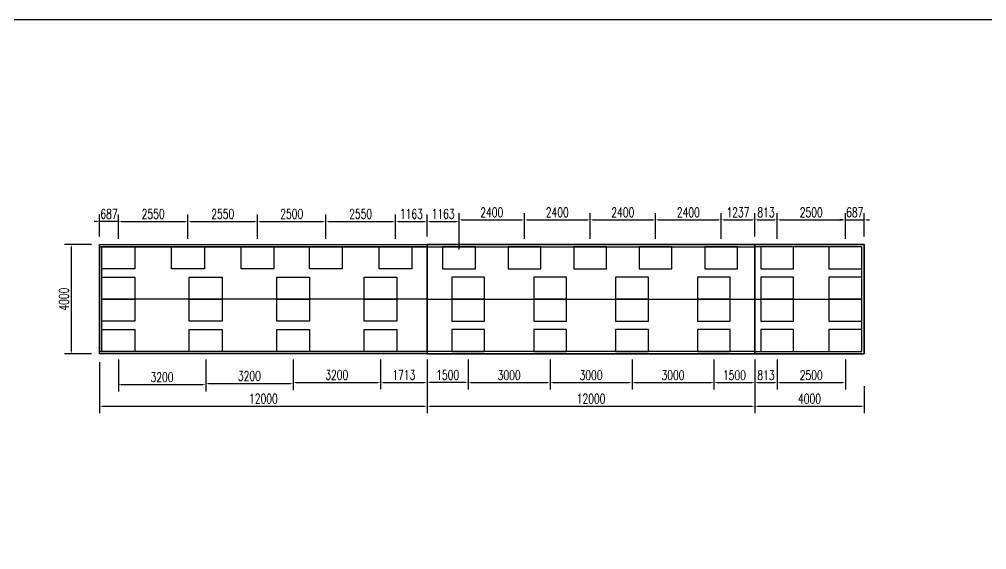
# Model space of a CAD drawing. Header units: millimetres. Extents: x -1612139 to -1300424, y 1145038 to 1536160.
# Drawn here: x -1528928 to -1493503, y 1202083 to 1221496 of the extents above; entities that cross this region are included whole.
import ezdxf

# ---------------------------------------------------------------- set-up
doc = ezdxf.new("R2010")
doc.units = ezdxf.units.MM
doc.header["$LTSCALE"] = 1000
doc.layers.get('DEFPOINTS').update_dxf_attribs({"linetype": 'CONTINUOUS'})
for name, color, linetype in [('W-_BOLLARD系船栓', 4, 'CONTINUOUS'), ('W-FLOAT_BOWL浮筒', 253, 'CONTINUOUS'), ('W-STEEL_FRAME钢架', 3, 'CONTINUOUS'), ('W-WOOD_FLOOR木地板', 30, 'CONTINUOUS')]:
    doc.layers.add(name, color=color, linetype=linetype)
doc.styles.add('STANDARD_T3', font='simplex.shx', dxfattribs={"width": 0.7, "bigfont": 'gbcbig.shx'})
doc.dimstyles.new('W&&100', dxfattribs={"dimtxt": 350, "dimasz": 100, "dimexe": 250, "dimexo": 300, "dimgap": 100, "dimtad": 1, "dimdec": 0, "dimzin": 0, "dimdsep": 46, "dimtxsty": 'STANDARD_T3', "dimcen": 0.09, "dimclrd": 1, "dimclre": 1, "dimclrt": 7, "dimazin": 2, "dimtfac": 1, "dimtdec": 0, "dimtix": 1, "dimtmove": 2, "dimatfit": 3, "dimfxl": 100, "dimtolj": 1, "dimtzin": 0, "dimarcsym": 0})

# ---------------------------------------------------------------- blocks, each defined once
blk = doc.blocks.new('*D170')
at = {"layer": 'DEFPOINTS', "color": 0, "transparency": 16777216}
for p in [(-1525990, 1209252), (-1513990, 1208455), (-1513990, 1207333)]:
    blk.add_point(p, dxfattribs=at)
at = {"layer": 'W-_BOLLARD系船栓', "color": 1, "lineweight": -2, "transparency": 16777216}
for p, q in [((-1525990, 1208952), (-1525990, 1207083)), ((-1513990, 1208155), (-1513990, 1207083)), ((-1525890, 1207333), (-1514090, 1207333))]:
    blk.add_line(p, q, dxfattribs=at)
at = {"layer": 'W-_BOLLARD系船栓', "color": 1, "transparency": 16777216}
for points in [[(-1525890, 1207349), (-1525890, 1207316), (-1525990, 1207333)], [(-1514090, 1207349), (-1514090, 1207316), (-1513990, 1207333)]]:
    blk.add_solid(points, dxfattribs=at)
at = {"layer": 'W-_BOLLARD系船栓', "color": 7, "transparency": 16777216, "insert": (-1519990, 1207608), "char_height": 350, "attachment_point": 5, "style": 'STANDARD_T3'}
blk.add_mtext('\\A1;12000', dxfattribs=at)
blk = doc.blocks.new('*D171')
at = {"layer": 'DEFPOINTS', "color": 0, "transparency": 16777216}
for p in [(-1513990, 1208455), (-1501990, 1208455), (-1501990, 1207333)]:
    blk.add_point(p, dxfattribs=at)
at = {"layer": 'W-_BOLLARD系船栓', "color": 1, "lineweight": -2, "transparency": 16777216}
for p, q in [((-1513990, 1208155), (-1513990, 1207083)), ((-1501990, 1208155), (-1501990, 1207083)), ((-1513890, 1207333), (-1502090, 1207333))]:
    blk.add_line(p, q, dxfattribs=at)
at = {"layer": 'W-_BOLLARD系船栓', "color": 1, "transparency": 16777216}
for points in [[(-1513890, 1207349), (-1513890, 1207316), (-1513990, 1207333)], [(-1502090, 1207349), (-1502090, 1207316), (-1501990, 1207333)]]:
    blk.add_solid(points, dxfattribs=at)
at = {"layer": 'W-_BOLLARD系船栓', "color": 7, "transparency": 16777216, "insert": (-1507990, 1207608), "char_height": 350, "attachment_point": 5, "style": 'STANDARD_T3'}
blk.add_mtext('\\A1;12000', dxfattribs=at)
blk = doc.blocks.new('*D172')
at = {"layer": 'DEFPOINTS', "color": 0, "transparency": 16777216}
for p in [(-1501990, 1208455), (-1497990, 1208368), (-1497990, 1207333)]:
    blk.add_point(p, dxfattribs=at)
at = {"layer": 'W-_BOLLARD系船栓', "color": 1, "lineweight": -2, "transparency": 16777216}
for p, q in [((-1501990, 1208155), (-1501990, 1207083)), ((-1497990, 1208068), (-1497990, 1207083)), ((-1501890, 1207333), (-1498090, 1207333))]:
    blk.add_line(p, q, dxfattribs=at)
at = {"layer": 'W-_BOLLARD系船栓', "color": 1, "transparency": 16777216}
for points in [[(-1501890, 1207349), (-1501890, 1207316), (-1501990, 1207333)], [(-1498090, 1207349), (-1498090, 1207316), (-1497990, 1207333)]]:
    blk.add_solid(points, dxfattribs=at)
at = {"layer": 'W-_BOLLARD系船栓', "color": 7, "transparency": 16777216, "insert": (-1499990, 1207608), "char_height": 350, "attachment_point": 5, "style": 'STANDARD_T3'}
blk.add_mtext('\\A1;4000', dxfattribs=at)
blk = doc.blocks.new('*D173')
at = {"layer": 'DEFPOINTS', "color": 0, "transparency": 16777216}
for p in [(-1527022, 1213252), (-1525990, 1213252), (-1525990, 1209252)]:
    blk.add_point(p, dxfattribs=at)
at = {"layer": 'W-STEEL_FRAME钢架', "color": 1, "lineweight": -2, "transparency": 16777216}
for p, q in [((-1526290, 1213252), (-1527272, 1213252)), ((-1527022, 1209352), (-1527022, 1213152)), ((-1526290, 1209252), (-1527272, 1209252))]:
    blk.add_line(p, q, dxfattribs=at)
at = {"layer": 'W-STEEL_FRAME钢架', "color": 1, "transparency": 16777216}
for points in [[(-1527039, 1213152), (-1527005, 1213152), (-1527022, 1213252)], [(-1527039, 1209352), (-1527005, 1209352), (-1527022, 1209252)]]:
    blk.add_solid(points, dxfattribs=at)
at = {"layer": 'W-STEEL_FRAME钢架', "color": 7, "transparency": 16777216, "insert": (-1527297, 1211252), "char_height": 350, "attachment_point": 5, "rotation": 90, "style": 'STANDARD_T3'}
blk.add_mtext('\\A1;4000', dxfattribs=at)
blk = doc.blocks.new('浮箱')
at = {"layer": 'W-FLOAT_BOWL浮筒'}
blk.add_lwpolyline([(-1525934, 1214836), (-1525934, 1215636), (-1524734, 1215636), (-1524734, 1214836)], close=True, dxfattribs=at)
blk = doc.blocks.new('*D185')
at = {"layer": 'DEFPOINTS', "color": 0, "transparency": 16777216}
for p in [(-1513990, 1209339), (-1512490, 1209339), (-1513990, 1208203)]:
    blk.add_point(p, dxfattribs=at)
at = {"layer": 'W-STEEL_FRAME钢架', "color": 1, "lineweight": -2, "transparency": 16777216}
for p, q in [((-1513990, 1209039), (-1513990, 1207953)), ((-1512490, 1209039), (-1512490, 1207953)), ((-1512590, 1208203), (-1513890, 1208203))]:
    blk.add_line(p, q, dxfattribs=at)
at = {"layer": 'W-STEEL_FRAME钢架', "color": 1, "transparency": 16777216}
for points in [[(-1513890, 1208220), (-1513890, 1208186), (-1513990, 1208203)], [(-1512590, 1208220), (-1512590, 1208186), (-1512490, 1208203)]]:
    blk.add_solid(points, dxfattribs=at)
at = {"layer": 'W-STEEL_FRAME钢架', "color": 7, "transparency": 16777216, "insert": (-1513240, 1208478), "char_height": 350, "attachment_point": 5, "style": 'STANDARD_T3'}
blk.add_mtext('\\A1;1500', dxfattribs=at)
blk = doc.blocks.new('*D186')
at = {"layer": 'DEFPOINTS', "color": 0, "transparency": 16777216}
for p in [(-1503490, 1209339), (-1501990, 1209339), (-1501990, 1208196)]:
    blk.add_point(p, dxfattribs=at)
at = {"layer": 'W-STEEL_FRAME钢架', "color": 1, "lineweight": -2, "transparency": 16777216}
for p, q in [((-1503490, 1209039), (-1503490, 1207946)), ((-1501990, 1209039), (-1501990, 1207946)), ((-1503390, 1208196), (-1502090, 1208196))]:
    blk.add_line(p, q, dxfattribs=at)
at = {"layer": 'W-STEEL_FRAME钢架', "color": 1, "transparency": 16777216}
for points in [[(-1503390, 1208213), (-1503390, 1208179), (-1503490, 1208196)], [(-1502090, 1208213), (-1502090, 1208179), (-1501990, 1208196)]]:
    blk.add_solid(points, dxfattribs=at)
at = {"layer": 'W-STEEL_FRAME钢架', "color": 7, "transparency": 16777216, "insert": (-1502740, 1208471), "char_height": 350, "attachment_point": 5, "style": 'STANDARD_T3'}
blk.add_mtext('\\A1;1500', dxfattribs=at)
blk = doc.blocks.new('*D187')
at = {"layer": 'DEFPOINTS', "color": 0, "transparency": 16777216}
for p in [(-1525303, 1209339), (-1522103, 1209339), (-1522103, 1208123)]:
    blk.add_point(p, dxfattribs=at)
at = {"layer": 'W-STEEL_FRAME钢架', "color": 1, "lineweight": -2, "transparency": 16777216}
for p, q in [((-1525303, 1209039), (-1525303, 1207873)), ((-1522103, 1209039), (-1522103, 1207873)), ((-1525203, 1208123), (-1522203, 1208123))]:
    blk.add_line(p, q, dxfattribs=at)
at = {"layer": 'W-STEEL_FRAME钢架', "color": 1, "transparency": 16777216}
for points in [[(-1525203, 1208140), (-1525203, 1208107), (-1525303, 1208123)], [(-1522203, 1208140), (-1522203, 1208107), (-1522103, 1208123)]]:
    blk.add_solid(points, dxfattribs=at)
at = {"layer": 'W-STEEL_FRAME钢架', "color": 7, "transparency": 16777216, "insert": (-1523703, 1208398), "char_height": 350, "attachment_point": 5, "style": 'STANDARD_T3'}
blk.add_mtext('\\A1;3200', dxfattribs=at)
blk = doc.blocks.new('*D188')
at = {"layer": 'DEFPOINTS', "color": 0, "transparency": 16777216}
for p in [(-1522103, 1209339), (-1518903, 1209339), (-1518903, 1208167)]:
    blk.add_point(p, dxfattribs=at)
at = {"layer": 'W-STEEL_FRAME钢架', "color": 1, "lineweight": -2, "transparency": 16777216}
for p, q in [((-1522103, 1209039), (-1522103, 1207917)), ((-1518903, 1209039), (-1518903, 1207917)), ((-1522003, 1208167), (-1519003, 1208167))]:
    blk.add_line(p, q, dxfattribs=at)
at = {"layer": 'W-STEEL_FRAME钢架', "color": 1, "transparency": 16777216}
for points in [[(-1522003, 1208184), (-1522003, 1208150), (-1522103, 1208167)], [(-1519003, 1208184), (-1519003, 1208150), (-1518903, 1208167)]]:
    blk.add_solid(points, dxfattribs=at)
at = {"layer": 'W-STEEL_FRAME钢架', "color": 7, "transparency": 16777216, "insert": (-1520503, 1208442), "char_height": 350, "attachment_point": 5, "style": 'STANDARD_T3'}
blk.add_mtext('\\A1;3200', dxfattribs=at)
blk = doc.blocks.new('*D189')
at = {"layer": 'DEFPOINTS', "color": 0, "transparency": 16777216}
for p in [(-1518903, 1209339), (-1515703, 1209339), (-1515703, 1208203)]:
    blk.add_point(p, dxfattribs=at)
at = {"layer": 'W-STEEL_FRAME钢架', "color": 1, "lineweight": -2, "transparency": 16777216}
for p, q in [((-1518903, 1209039), (-1518903, 1207953)), ((-1515703, 1209039), (-1515703, 1207953)), ((-1518803, 1208203), (-1515803, 1208203))]:
    blk.add_line(p, q, dxfattribs=at)
at = {"layer": 'W-STEEL_FRAME钢架', "color": 1, "transparency": 16777216}
for points in [[(-1518803, 1208220), (-1518803, 1208186), (-1518903, 1208203)], [(-1515803, 1208220), (-1515803, 1208186), (-1515703, 1208203)]]:
    blk.add_solid(points, dxfattribs=at)
at = {"layer": 'W-STEEL_FRAME钢架', "color": 7, "transparency": 16777216, "insert": (-1517303, 1208478), "char_height": 350, "attachment_point": 5, "style": 'STANDARD_T3'}
blk.add_mtext('\\A1;3200', dxfattribs=at)
blk = doc.blocks.new('*D190')
at = {"layer": 'DEFPOINTS', "color": 0, "transparency": 16777216}
for p in [(-1515703, 1209339), (-1513990, 1209339), (-1513990, 1208203)]:
    blk.add_point(p, dxfattribs=at)
at = {"layer": 'W-STEEL_FRAME钢架', "color": 1, "lineweight": -2, "transparency": 16777216}
for p, q in [((-1515703, 1209039), (-1515703, 1207953)), ((-1513990, 1209039), (-1513990, 1207953)), ((-1515603, 1208203), (-1514090, 1208203))]:
    blk.add_line(p, q, dxfattribs=at)
at = {"layer": 'W-STEEL_FRAME钢架', "color": 1, "transparency": 16777216}
for points in [[(-1515603, 1208220), (-1515603, 1208186), (-1515703, 1208203)], [(-1514090, 1208220), (-1514090, 1208186), (-1513990, 1208203)]]:
    blk.add_solid(points, dxfattribs=at)
at = {"layer": 'W-STEEL_FRAME钢架', "color": 7, "transparency": 16777216, "insert": (-1514847, 1208478), "char_height": 350, "attachment_point": 5, "style": 'STANDARD_T3'}
blk.add_mtext('\\A1;1713', dxfattribs=at)
blk = doc.blocks.new('*D191')
at = {"layer": 'DEFPOINTS', "color": 0, "transparency": 16777216}
for p in [(-1512490, 1209339), (-1509490, 1209339), (-1509490, 1208196)]:
    blk.add_point(p, dxfattribs=at)
at = {"layer": 'W-STEEL_FRAME钢架', "color": 1, "lineweight": -2, "transparency": 16777216}
for p, q in [((-1512490, 1209039), (-1512490, 1207946)), ((-1509490, 1209039), (-1509490, 1207946)), ((-1512390, 1208196), (-1509590, 1208196))]:
    blk.add_line(p, q, dxfattribs=at)
at = {"layer": 'W-STEEL_FRAME钢架', "color": 1, "transparency": 16777216}
for points in [[(-1512390, 1208213), (-1512390, 1208179), (-1512490, 1208196)], [(-1509590, 1208213), (-1509590, 1208179), (-1509490, 1208196)]]:
    blk.add_solid(points, dxfattribs=at)
at = {"layer": 'W-STEEL_FRAME钢架', "color": 7, "transparency": 16777216, "insert": (-1510990, 1208471), "char_height": 350, "attachment_point": 5, "style": 'STANDARD_T3'}
blk.add_mtext('\\A1;3000', dxfattribs=at)
blk = doc.blocks.new('*D192')
at = {"layer": 'DEFPOINTS', "color": 0, "transparency": 16777216}
for p in [(-1522753, 1214099), (-1525303, 1213165), (-1522753, 1213165)]:
    blk.add_point(p, dxfattribs=at)
at = {"layer": 'W-STEEL_FRAME钢架', "color": 1, "lineweight": -2, "transparency": 16777216}
for p, q in [((-1525303, 1213465), (-1525303, 1214349)), ((-1525203, 1214099), (-1522853, 1214099)), ((-1522753, 1213465), (-1522753, 1214349))]:
    blk.add_line(p, q, dxfattribs=at)
at = {"layer": 'W-STEEL_FRAME钢架', "color": 1, "transparency": 16777216}
for points in [[(-1525203, 1214116), (-1525203, 1214082), (-1525303, 1214099)], [(-1522853, 1214116), (-1522853, 1214082), (-1522753, 1214099)]]:
    blk.add_solid(points, dxfattribs=at)
at = {"layer": 'W-STEEL_FRAME钢架', "color": 7, "transparency": 16777216, "insert": (-1524028, 1214374), "char_height": 350, "attachment_point": 5, "style": 'STANDARD_T3'}
blk.add_mtext('\\A1;2550', dxfattribs=at)
blk = doc.blocks.new('*D193')
at = {"layer": 'DEFPOINTS', "color": 0, "transparency": 16777216}
for p in [(-1520203, 1214099), (-1522753, 1213165), (-1520203, 1213165)]:
    blk.add_point(p, dxfattribs=at)
at = {"layer": 'W-STEEL_FRAME钢架', "color": 1, "lineweight": -2, "transparency": 16777216}
for p, q in [((-1522753, 1213465), (-1522753, 1214349)), ((-1522653, 1214099), (-1520303, 1214099)), ((-1520203, 1213465), (-1520203, 1214349))]:
    blk.add_line(p, q, dxfattribs=at)
at = {"layer": 'W-STEEL_FRAME钢架', "color": 1, "transparency": 16777216}
for points in [[(-1522653, 1214116), (-1522653, 1214082), (-1522753, 1214099)], [(-1520303, 1214116), (-1520303, 1214082), (-1520203, 1214099)]]:
    blk.add_solid(points, dxfattribs=at)
at = {"layer": 'W-STEEL_FRAME钢架', "color": 7, "transparency": 16777216, "insert": (-1521478, 1214374), "char_height": 350, "attachment_point": 5, "style": 'STANDARD_T3'}
blk.add_mtext('\\A1;2550', dxfattribs=at)
blk = doc.blocks.new('*D194')
at = {"layer": 'DEFPOINTS', "color": 0, "transparency": 16777216}
for p in [(-1517703, 1214099), (-1520203, 1213165), (-1517703, 1213165)]:
    blk.add_point(p, dxfattribs=at)
at = {"layer": 'W-STEEL_FRAME钢架', "color": 1, "lineweight": -2, "transparency": 16777216}
for p, q in [((-1520203, 1213465), (-1520203, 1214349)), ((-1520103, 1214099), (-1517803, 1214099)), ((-1517703, 1213465), (-1517703, 1214349))]:
    blk.add_line(p, q, dxfattribs=at)
at = {"layer": 'W-STEEL_FRAME钢架', "color": 1, "transparency": 16777216}
for points in [[(-1520103, 1214116), (-1520103, 1214082), (-1520203, 1214099)], [(-1517803, 1214116), (-1517803, 1214082), (-1517703, 1214099)]]:
    blk.add_solid(points, dxfattribs=at)
at = {"layer": 'W-STEEL_FRAME钢架', "color": 7, "transparency": 16777216, "insert": (-1518953, 1214374), "char_height": 350, "attachment_point": 5, "style": 'STANDARD_T3'}
blk.add_mtext('\\A1;2500', dxfattribs=at)
blk = doc.blocks.new('*D195')
at = {"layer": 'DEFPOINTS', "color": 0, "transparency": 16777216}
for p in [(-1515153, 1214099), (-1517703, 1213165), (-1515153, 1213165)]:
    blk.add_point(p, dxfattribs=at)
at = {"layer": 'W-STEEL_FRAME钢架', "color": 1, "lineweight": -2, "transparency": 16777216}
for p, q in [((-1517703, 1213465), (-1517703, 1214349)), ((-1517603, 1214099), (-1515253, 1214099)), ((-1515153, 1213465), (-1515153, 1214349))]:
    blk.add_line(p, q, dxfattribs=at)
at = {"layer": 'W-STEEL_FRAME钢架', "color": 1, "transparency": 16777216}
for points in [[(-1517603, 1214116), (-1517603, 1214082), (-1517703, 1214099)], [(-1515253, 1214116), (-1515253, 1214082), (-1515153, 1214099)]]:
    blk.add_solid(points, dxfattribs=at)
at = {"layer": 'W-STEEL_FRAME钢架', "color": 7, "transparency": 16777216, "insert": (-1516428, 1214374), "char_height": 350, "attachment_point": 5, "style": 'STANDARD_T3'}
blk.add_mtext('\\A1;2550', dxfattribs=at)
blk = doc.blocks.new('*D196')
at = {"layer": 'DEFPOINTS', "color": 0, "transparency": 16777216}
for p in [(-1513990, 1214099), (-1515153, 1213165), (-1513990, 1213252)]:
    blk.add_point(p, dxfattribs=at)
at = {"layer": 'W-STEEL_FRAME钢架', "color": 1, "lineweight": -2, "transparency": 16777216}
for p, q in [((-1515153, 1213465), (-1515153, 1214349)), ((-1515053, 1214099), (-1514090, 1214099)), ((-1513990, 1213552), (-1513990, 1214349))]:
    blk.add_line(p, q, dxfattribs=at)
at = {"layer": 'W-STEEL_FRAME钢架', "color": 1, "transparency": 16777216}
for points in [[(-1515053, 1214116), (-1515053, 1214082), (-1515153, 1214099)], [(-1514090, 1214116), (-1514090, 1214082), (-1513990, 1214099)]]:
    blk.add_solid(points, dxfattribs=at)
at = {"layer": 'W-STEEL_FRAME钢架', "color": 7, "transparency": 16777216, "insert": (-1514572, 1214374), "char_height": 350, "attachment_point": 5, "style": 'STANDARD_T3'}
blk.add_mtext('\\A1;1163', dxfattribs=at)
blk = doc.blocks.new('*D197')
at = {"layer": 'DEFPOINTS', "color": 0, "transparency": 16777216}
for p in [(-1512827, 1214099), (-1513990, 1213252), (-1512827, 1212765)]:
    blk.add_point(p, dxfattribs=at)
at = {"layer": 'W-STEEL_FRAME钢架', "color": 1, "lineweight": -2, "transparency": 16777216}
for p, q in [((-1513990, 1213552), (-1513990, 1214349)), ((-1513890, 1214099), (-1512927, 1214099)), ((-1512827, 1213065), (-1512827, 1214349))]:
    blk.add_line(p, q, dxfattribs=at)
at = {"layer": 'W-STEEL_FRAME钢架', "color": 1, "transparency": 16777216}
for points in [[(-1513890, 1214116), (-1513890, 1214082), (-1513990, 1214099)], [(-1512927, 1214116), (-1512927, 1214082), (-1512827, 1214099)]]:
    blk.add_solid(points, dxfattribs=at)
at = {"layer": 'W-STEEL_FRAME钢架', "color": 7, "transparency": 16777216, "insert": (-1513409, 1214374), "char_height": 350, "attachment_point": 5, "style": 'STANDARD_T3'}
blk.add_mtext('\\A1;1163', dxfattribs=at)
blk = doc.blocks.new('*D198')
at = {"layer": 'DEFPOINTS', "color": 0, "transparency": 16777216}
for p in [(-1510427, 1214156), (-1512827, 1213165), (-1510427, 1213165)]:
    blk.add_point(p, dxfattribs=at)
at = {"layer": 'W-STEEL_FRAME钢架', "color": 1, "lineweight": -2, "transparency": 16777216}
for p, q in [((-1512827, 1213465), (-1512827, 1214406)), ((-1510427, 1213465), (-1510427, 1214406)), ((-1512727, 1214156), (-1510527, 1214156))]:
    blk.add_line(p, q, dxfattribs=at)
at = {"layer": 'W-STEEL_FRAME钢架', "color": 1, "transparency": 16777216}
for points in [[(-1512727, 1214173), (-1512727, 1214139), (-1512827, 1214156)], [(-1510527, 1214173), (-1510527, 1214139), (-1510427, 1214156)]]:
    blk.add_solid(points, dxfattribs=at)
at = {"layer": 'W-STEEL_FRAME钢架', "color": 7, "transparency": 16777216, "insert": (-1511627, 1214431), "char_height": 350, "attachment_point": 5, "style": 'STANDARD_T3'}
blk.add_mtext('\\A1;2400', dxfattribs=at)
blk = doc.blocks.new('*D199')
at = {"layer": 'DEFPOINTS', "color": 0, "transparency": 16777216}
for p in [(-1508027, 1214156), (-1510427, 1213165), (-1508027, 1213165)]:
    blk.add_point(p, dxfattribs=at)
at = {"layer": 'W-STEEL_FRAME钢架', "color": 1, "lineweight": -2, "transparency": 16777216}
for p, q in [((-1510427, 1213465), (-1510427, 1214406)), ((-1508027, 1213465), (-1508027, 1214406)), ((-1510327, 1214156), (-1508127, 1214156))]:
    blk.add_line(p, q, dxfattribs=at)
at = {"layer": 'W-STEEL_FRAME钢架', "color": 1, "transparency": 16777216}
for points in [[(-1510327, 1214173), (-1510327, 1214139), (-1510427, 1214156)], [(-1508127, 1214173), (-1508127, 1214139), (-1508027, 1214156)]]:
    blk.add_solid(points, dxfattribs=at)
at = {"layer": 'W-STEEL_FRAME钢架', "color": 7, "transparency": 16777216, "insert": (-1509227, 1214431), "char_height": 350, "attachment_point": 5, "style": 'STANDARD_T3'}
blk.add_mtext('\\A1;2400', dxfattribs=at)
blk = doc.blocks.new('*D200')
at = {"layer": 'DEFPOINTS', "color": 0, "transparency": 16777216}
for p in [(-1505627, 1214156), (-1508027, 1213165), (-1505627, 1213165)]:
    blk.add_point(p, dxfattribs=at)
at = {"layer": 'W-STEEL_FRAME钢架', "color": 1, "lineweight": -2, "transparency": 16777216}
for p, q in [((-1508027, 1213465), (-1508027, 1214406)), ((-1505627, 1213465), (-1505627, 1214406)), ((-1507927, 1214156), (-1505727, 1214156))]:
    blk.add_line(p, q, dxfattribs=at)
at = {"layer": 'W-STEEL_FRAME钢架', "color": 1, "transparency": 16777216}
for points in [[(-1507927, 1214173), (-1507927, 1214139), (-1508027, 1214156)], [(-1505727, 1214173), (-1505727, 1214139), (-1505627, 1214156)]]:
    blk.add_solid(points, dxfattribs=at)
at = {"layer": 'W-STEEL_FRAME钢架', "color": 7, "transparency": 16777216, "insert": (-1506827, 1214431), "char_height": 350, "attachment_point": 5, "style": 'STANDARD_T3'}
blk.add_mtext('\\A1;2400', dxfattribs=at)
blk = doc.blocks.new('*D201')
at = {"layer": 'DEFPOINTS', "color": 0, "transparency": 16777216}
for p in [(-1503227, 1214156), (-1505627, 1213165), (-1503227, 1213165)]:
    blk.add_point(p, dxfattribs=at)
at = {"layer": 'W-STEEL_FRAME钢架', "color": 1, "lineweight": -2, "transparency": 16777216}
for p, q in [((-1505627, 1213465), (-1505627, 1214406)), ((-1503227, 1213465), (-1503227, 1214406)), ((-1505527, 1214156), (-1503327, 1214156))]:
    blk.add_line(p, q, dxfattribs=at)
at = {"layer": 'W-STEEL_FRAME钢架', "color": 1, "transparency": 16777216}
for points in [[(-1505527, 1214173), (-1505527, 1214139), (-1505627, 1214156)], [(-1503327, 1214173), (-1503327, 1214139), (-1503227, 1214156)]]:
    blk.add_solid(points, dxfattribs=at)
at = {"layer": 'W-STEEL_FRAME钢架', "color": 7, "transparency": 16777216, "insert": (-1504427, 1214431), "char_height": 350, "attachment_point": 5, "style": 'STANDARD_T3'}
blk.add_mtext('\\A1;2400', dxfattribs=at)
blk = doc.blocks.new('*D225')
at = {"layer": 'DEFPOINTS', "color": 0, "transparency": 16777216}
for p in [(-1501990, 1214156), (-1503227, 1213165), (-1501990, 1213252)]:
    blk.add_point(p, dxfattribs=at)
at = {"layer": 'W-STEEL_FRAME钢架', "color": 1, "lineweight": -2, "transparency": 16777216}
for p, q in [((-1503227, 1213465), (-1503227, 1214406)), ((-1501990, 1213552), (-1501990, 1214406)), ((-1503127, 1214156), (-1502090, 1214156))]:
    blk.add_line(p, q, dxfattribs=at)
at = {"layer": 'W-STEEL_FRAME钢架', "color": 1, "transparency": 16777216}
for points in [[(-1503127, 1214173), (-1503127, 1214139), (-1503227, 1214156)], [(-1502090, 1214173), (-1502090, 1214139), (-1501990, 1214156)]]:
    blk.add_solid(points, dxfattribs=at)
at = {"layer": 'W-STEEL_FRAME钢架', "color": 7, "transparency": 16777216, "insert": (-1502609, 1214431), "char_height": 350, "attachment_point": 5, "style": 'STANDARD_T3'}
blk.add_mtext('\\A1;1237', dxfattribs=at)
blk = doc.blocks.new('*D226')
at = {"layer": 'DEFPOINTS', "color": 0, "transparency": 16777216}
for p in [(-1498677, 1214156), (-1501177, 1213165), (-1498677, 1213165)]:
    blk.add_point(p, dxfattribs=at)
at = {"layer": 'W-STEEL_FRAME钢架', "color": 1, "lineweight": -2, "transparency": 16777216}
for p, q in [((-1501177, 1213465), (-1501177, 1214406)), ((-1498677, 1213465), (-1498677, 1214406)), ((-1501077, 1214156), (-1498777, 1214156))]:
    blk.add_line(p, q, dxfattribs=at)
at = {"layer": 'W-STEEL_FRAME钢架', "color": 1, "transparency": 16777216}
for points in [[(-1501077, 1214173), (-1501077, 1214139), (-1501177, 1214156)], [(-1498777, 1214173), (-1498777, 1214139), (-1498677, 1214156)]]:
    blk.add_solid(points, dxfattribs=at)
at = {"layer": 'W-STEEL_FRAME钢架', "color": 7, "transparency": 16777216, "insert": (-1499927, 1214431), "char_height": 350, "attachment_point": 5, "style": 'STANDARD_T3'}
blk.add_mtext('\\A1;2500', dxfattribs=at)
blk = doc.blocks.new('*D227')
at = {"layer": 'DEFPOINTS', "color": 0, "transparency": 16777216}
for p in [(-1497990, 1214156), (-1498677, 1213165), (-1497990, 1213252)]:
    blk.add_point(p, dxfattribs=at)
at = {"layer": 'W-STEEL_FRAME钢架', "color": 1, "lineweight": -2, "transparency": 16777216}
for p, q in [((-1498677, 1213465), (-1498677, 1214406)), ((-1497990, 1213552), (-1497990, 1214406)), ((-1498777, 1214156), (-1498877, 1214156)), ((-1498677, 1214156), (-1497990, 1214156)), ((-1497890, 1214156), (-1497790, 1214156))]:
    blk.add_line(p, q, dxfattribs=at)
at = {"layer": 'W-STEEL_FRAME钢架', "color": 1, "transparency": 16777216}
for points in [[(-1498777, 1214173), (-1498777, 1214139), (-1498677, 1214156)], [(-1497890, 1214173), (-1497890, 1214139), (-1497990, 1214156)]]:
    blk.add_solid(points, dxfattribs=at)
at = {"layer": 'W-STEEL_FRAME钢架', "color": 7, "transparency": 16777216, "insert": (-1498334, 1214431), "char_height": 350, "attachment_point": 5, "style": 'STANDARD_T3'}
blk.add_mtext('\\A1;687', dxfattribs=at)
blk = doc.blocks.new('*D228')
at = {"layer": 'DEFPOINTS', "color": 0, "transparency": 16777216}
for p in [(-1525990, 1214099), (-1525990, 1213252), (-1525303, 1213165)]:
    blk.add_point(p, dxfattribs=at)
at = {"layer": 'W-STEEL_FRAME钢架', "color": 1, "lineweight": -2, "transparency": 16777216}
for p, q in [((-1526090, 1214099), (-1526190, 1214099)), ((-1525990, 1213552), (-1525990, 1214349)), ((-1525303, 1214099), (-1525990, 1214099)), ((-1525303, 1213465), (-1525303, 1214349)), ((-1525203, 1214099), (-1525103, 1214099))]:
    blk.add_line(p, q, dxfattribs=at)
at = {"layer": 'W-STEEL_FRAME钢架', "color": 1, "transparency": 16777216}
for points in [[(-1526090, 1214116), (-1526090, 1214082), (-1525990, 1214099)], [(-1525203, 1214116), (-1525203, 1214082), (-1525303, 1214099)]]:
    blk.add_solid(points, dxfattribs=at)
at = {"layer": 'W-STEEL_FRAME钢架', "color": 7, "transparency": 16777216, "insert": (-1525647, 1214374), "char_height": 350, "attachment_point": 5, "style": 'STANDARD_T3'}
blk.add_mtext('\\A1;687', dxfattribs=at)
blk = doc.blocks.new('*D229')
at = {"layer": 'DEFPOINTS', "color": 0, "transparency": 16777216}
for p in [(-1501177, 1214156), (-1501990, 1213252), (-1501177, 1213252)]:
    blk.add_point(p, dxfattribs=at)
at = {"layer": 'W-STEEL_FRAME钢架', "color": 1, "lineweight": -2, "transparency": 16777216}
for p, q in [((-1501990, 1213552), (-1501990, 1214406)), ((-1501177, 1213552), (-1501177, 1214406)), ((-1501890, 1214156), (-1501277, 1214156))]:
    blk.add_line(p, q, dxfattribs=at)
at = {"layer": 'W-STEEL_FRAME钢架', "color": 1, "transparency": 16777216}
for points in [[(-1501890, 1214173), (-1501890, 1214139), (-1501990, 1214156)], [(-1501277, 1214173), (-1501277, 1214139), (-1501177, 1214156)]]:
    blk.add_solid(points, dxfattribs=at)
at = {"layer": 'W-STEEL_FRAME钢架', "color": 7, "transparency": 16777216, "insert": (-1501584, 1214431), "char_height": 350, "attachment_point": 5, "style": 'STANDARD_T3'}
blk.add_mtext('\\A1;813', dxfattribs=at)
blk = doc.blocks.new('*D477')
at = {"layer": 'DEFPOINTS', "color": 0, "transparency": 16777216}
for p in [(-1509490, 1209339), (-1506490, 1209339), (-1506490, 1208196)]:
    blk.add_point(p, dxfattribs=at)
at = {"layer": 'W-STEEL_FRAME钢架', "color": 1, "lineweight": -2, "transparency": 16777216}
for p, q in [((-1509490, 1209039), (-1509490, 1207946)), ((-1506490, 1209039), (-1506490, 1207946)), ((-1509390, 1208196), (-1506590, 1208196))]:
    blk.add_line(p, q, dxfattribs=at)
at = {"layer": 'W-STEEL_FRAME钢架', "color": 1, "transparency": 16777216}
for points in [[(-1509390, 1208213), (-1509390, 1208179), (-1509490, 1208196)], [(-1506590, 1208213), (-1506590, 1208179), (-1506490, 1208196)]]:
    blk.add_solid(points, dxfattribs=at)
at = {"layer": 'W-STEEL_FRAME钢架', "color": 7, "transparency": 16777216, "insert": (-1507990, 1208471), "char_height": 350, "attachment_point": 5, "style": 'STANDARD_T3'}
blk.add_mtext('\\A1;3000', dxfattribs=at)
blk = doc.blocks.new('*D478')
at = {"layer": 'DEFPOINTS', "color": 0, "transparency": 16777216}
for p in [(-1506490, 1209339), (-1503490, 1209339), (-1503490, 1208196)]:
    blk.add_point(p, dxfattribs=at)
at = {"layer": 'W-STEEL_FRAME钢架', "color": 1, "lineweight": -2, "transparency": 16777216}
for p, q in [((-1506490, 1209039), (-1506490, 1207946)), ((-1503490, 1209039), (-1503490, 1207946)), ((-1506390, 1208196), (-1503590, 1208196))]:
    blk.add_line(p, q, dxfattribs=at)
at = {"layer": 'W-STEEL_FRAME钢架', "color": 1, "transparency": 16777216}
for points in [[(-1506390, 1208213), (-1506390, 1208179), (-1506490, 1208196)], [(-1503590, 1208213), (-1503590, 1208179), (-1503490, 1208196)]]:
    blk.add_solid(points, dxfattribs=at)
at = {"layer": 'W-STEEL_FRAME钢架', "color": 7, "transparency": 16777216, "insert": (-1504990, 1208471), "char_height": 350, "attachment_point": 5, "style": 'STANDARD_T3'}
blk.add_mtext('\\A1;3000', dxfattribs=at)
blk = doc.blocks.new('*D479')
at = {"layer": 'DEFPOINTS', "color": 0, "transparency": 16777216}
for p in [(-1501990, 1209339), (-1501177, 1209339), (-1501177, 1208196)]:
    blk.add_point(p, dxfattribs=at)
at = {"layer": 'W-STEEL_FRAME钢架', "color": 1, "lineweight": -2, "transparency": 16777216}
for p, q in [((-1501990, 1209039), (-1501990, 1207946)), ((-1501177, 1209039), (-1501177, 1207946)), ((-1501890, 1208196), (-1501277, 1208196))]:
    blk.add_line(p, q, dxfattribs=at)
at = {"layer": 'W-STEEL_FRAME钢架', "color": 1, "transparency": 16777216}
for points in [[(-1501890, 1208213), (-1501890, 1208179), (-1501990, 1208196)], [(-1501277, 1208213), (-1501277, 1208179), (-1501177, 1208196)]]:
    blk.add_solid(points, dxfattribs=at)
at = {"layer": 'W-STEEL_FRAME钢架', "color": 7, "transparency": 16777216, "insert": (-1501584, 1208471), "char_height": 350, "attachment_point": 5, "style": 'STANDARD_T3'}
blk.add_mtext('\\A1;813', dxfattribs=at)
blk = doc.blocks.new('*D480')
at = {"layer": 'DEFPOINTS', "color": 0, "transparency": 16777216}
for p in [(-1501177, 1209339), (-1498677, 1209339), (-1498677, 1208196)]:
    blk.add_point(p, dxfattribs=at)
at = {"layer": 'W-STEEL_FRAME钢架', "color": 1, "lineweight": -2, "transparency": 16777216}
for p, q in [((-1501177, 1209039), (-1501177, 1207946)), ((-1498677, 1209039), (-1498677, 1207946)), ((-1501077, 1208196), (-1498777, 1208196))]:
    blk.add_line(p, q, dxfattribs=at)
at = {"layer": 'W-STEEL_FRAME钢架', "color": 1, "transparency": 16777216}
for points in [[(-1501077, 1208213), (-1501077, 1208179), (-1501177, 1208196)], [(-1498777, 1208213), (-1498777, 1208179), (-1498677, 1208196)]]:
    blk.add_solid(points, dxfattribs=at)
at = {"layer": 'W-STEEL_FRAME钢架', "color": 7, "transparency": 16777216, "insert": (-1499927, 1208471), "char_height": 350, "attachment_point": 5, "style": 'STANDARD_T3'}
blk.add_mtext('\\A1;2500', dxfattribs=at)

msp = doc.modelspace()

# ---------------------------------------------------------------- linework, layer by layer
at = {"layer": 'W-_BOLLARD系船栓'}
msp.add_lwpolyline([(-1535014.6, 1221496), (-1460921.8, 1221496), (-1460921.8, 1148053.8), (-1535014.6, 1148053.8)], close=True, dxfattribs=at)
at = {"layer": 'W-STEEL_FRAME钢架'}
for p, q in [((-1513990.5, 1211252.3), (-1525903.5, 1211252.3)), ((-1513990.5, 1211252.3), (-1501990.5, 1211252.3)), ((-1501990.5, 1211252.3), (-1498077.5, 1211252.3))]:
    msp.add_line(p, q, dxfattribs=at)
for points in [[(-1525990.5, 1213252.3), (-1497990.5, 1213252.3), (-1497990.5, 1209252.3), (-1525990.5, 1209252.3)], [(-1525990.5, 1213252.3), (-1513990.5, 1213252.3), (-1513990.5, 1209252.3), (-1525990.5, 1209252.3)], [(-1525990.5, 1213252.3), (-1513990.5, 1213252.3), (-1513990.5, 1209252.3), (-1525990.5, 1209252.3)], [(-1525903.5, 1212365.3), (-1525903.5, 1213165.3), (-1524703.5, 1213165.3), (-1524703.5, 1212365.3)], [(-1501990.5, 1213252.3), (-1513990.5, 1213252.3), (-1513990.5, 1209252.3), (-1501990.5, 1209252.3)], [(-1497990.5, 1213252.3), (-1501990.5, 1213252.3), (-1501990.5, 1209252.3), (-1497990.5, 1209252.3)], [(-1525903.5, 1211252.3), (-1525903.5, 1212052.3), (-1524703.5, 1212052.3), (-1524703.5, 1211252.3)], [(-1525903.5, 1210452.3), (-1525903.5, 1211252.3), (-1524703.5, 1211252.3), (-1524703.5, 1210452.3)], [(-1522703.5, 1210452.3), (-1522703.5, 1211252.3), (-1521503.5, 1211252.3), (-1521503.5, 1210452.3)], [(-1525903.5, 1209339.3), (-1525903.5, 1210139.3), (-1524703.5, 1210139.3), (-1524703.5, 1209339.3)]]:
    msp.add_lwpolyline(points, close=True, dxfattribs=at)
at = {"layer": 'W-WOOD_FLOOR木地板'}
for points in [[(-1513990.5, 1213165.3), (-1525990.5, 1213165.3), (-1525990.5, 1209339.3), (-1513990.5, 1209339.3)], [(-1525903.5, 1213165.3), (-1513990.5, 1213165.3), (-1513990.5, 1209339.3), (-1525903.5, 1209339.3)], [(-1513990.5, 1213165.3), (-1501990.5, 1213165.3), (-1501990.5, 1209339.3), (-1513990.5, 1209339.3)], [(-1498077.5, 1213165.3), (-1501990.5, 1213165.3), (-1501990.5, 1209339.3), (-1498077.5, 1209339.3)]]:
    msp.add_lwpolyline(points, close=True, dxfattribs=at)

# ---------------------------------------------------------------- block references
at = {"layer": 'W-STEEL_FRAME钢架'}
for p in [(2580.5, -2471), (5130.5, -2471), (7630.5, -2471), (10180.5, -2471), (3230.5, -3584), (6430.5, -3584), (9630.5, -3584), (6430.5, -4384), (9630.5, -4384), (3230.5, -5497), (6430.5, -5497), (9630.5, -5497)]:
    msp.add_blockref('浮箱', p, dxfattribs=at)
at = {"layer": 'W-STEEL_FRAME钢架', "xscale": -1}
for p in [(-3038161.4, -2471), (-3035761.4, -2471), (-3033361.4, -2471), (-3030961.4, -2471), (-3028561.4, -2471), (-3026511.4, -2471), (-3024011.4, -2471), (-3037824.4, -3584), (-3034824.4, -3584), (-3031824.4, -3584), (-3028824.4, -3584), (-3026511.4, -3584), (-3024011.4, -3584), (-3037824.4, -4384), (-3034824.4, -4384), (-3031824.4, -4384), (-3028824.4, -4384), (-3026511.4, -4384), (-3024011.4, -4384), (-3037824.4, -5497), (-3034824.4, -5497), (-3031824.4, -5497), (-3028824.4, -5497), (-3026511.4, -5497), (-3024011.4, -5497)]:
    msp.add_blockref('浮箱', p, dxfattribs=at)

# ---------------------------------------------------------------- dimensions: what is measured, and where the dimension line sits
at = {"layer": 'W-_BOLLARD系船栓'}
for base, p1, p2, picture, middle in [((-1513990.5, 1207332.7), (-1525990.5, 1209252.3), (-1513990.5, 1208454.6), '*D170', (-1519990.5, 1207607.7)), ((-1501990.5, 1207332.7), (-1513990.5, 1208454.6), (-1501990.5, 1208454.6), '*D171', (-1507990.5, 1207607.7)), ((-1497990.5, 1207332.7), (-1501990.5, 1208454.6), (-1497990.5, 1208367.6), '*D172', (-1499990.5, 1207607.7))]:
    dim = msp.add_linear_dim(base=base, p1=p1, p2=p2, dimstyle='W&&100', dxfattribs=at)
    dim.commit()
    dim.dimension.update_dxf_attribs({"geometry": picture, "text_midpoint": middle})
at = {"layer": 'W-STEEL_FRAME钢架'}
for base, p1, p2, picture, middle in [((-1525990.5, 1214098.9), (-1525303.5, 1213165.3), (-1525990.5, 1213252.3), '*D228', (-1525647, 1214373.9)), ((-1522753.5, 1214098.9), (-1525303.5, 1213165.3), (-1522753.5, 1213165.3), '*D192', (-1524028.5, 1214373.9)), ((-1520203.5, 1214098.9), (-1522753.5, 1213165.3), (-1520203.5, 1213165.3), '*D193', (-1521478.5, 1214373.9)), ((-1517703.5, 1214098.9), (-1520203.5, 1213165.3), (-1517703.5, 1213165.3), '*D194', (-1518953.5, 1214373.9)), ((-1515153.5, 1214098.9), (-1517703.5, 1213165.3), (-1515153.5, 1213165.3), '*D195', (-1516428.5, 1214373.9)), ((-1513990.5, 1214098.9), (-1515153.5, 1213165.3), (-1513990.5, 1213252.3), '*D196', (-1514572, 1214373.9)), ((-1512827.5, 1214098.9), (-1513990.5, 1213252.3), (-1512827.5, 1212765.3), '*D197', (-1513409, 1214373.9)), ((-1510427.5, 1214155.9), (-1512827.5, 1213165.3), (-1510427.5, 1213165.3), '*D198', (-1511627.5, 1214430.9)), ((-1508027.5, 1214155.9), (-1510427.5, 1213165.3), (-1508027.5, 1213165.3), '*D199', (-1509227.5, 1214430.9)), ((-1505627.5, 1214155.9), (-1508027.5, 1213165.3), (-1505627.5, 1213165.3), '*D200', (-1506827.5, 1214430.9)), ((-1503227.5, 1214155.9), (-1505627.5, 1213165.3), (-1503227.5, 1213165.3), '*D201', (-1504427.5, 1214430.9)), ((-1501990.5, 1214155.9), (-1503227.5, 1213165.3), (-1501990.5, 1213252.3), '*D225', (-1502609, 1214430.9)), ((-1501177.5, 1214155.9), (-1501990.5, 1213252.3), (-1501177.5, 1213252.3), '*D229', (-1501584, 1214430.9)), ((-1498677.5, 1214155.9), (-1501177.5, 1213165.3), (-1498677.5, 1213165.3), '*D226', (-1499927.5, 1214430.9)), ((-1497990.5, 1214155.9), (-1498677.5, 1213165.3), (-1497990.5, 1213252.3), '*D227', (-1498334, 1214430.9)), ((-1522103.5, 1208123.2), (-1525303.5, 1209339.3), (-1522103.5, 1209339.3), '*D187', (-1523703.5, 1208398.2)), ((-1518903.5, 1208167), (-1522103.5, 1209339.3), (-1518903.5, 1209339.3), '*D188', (-1520503.5, 1208442)), ((-1515703.5, 1208203.2), (-1518903.5, 1209339.3), (-1515703.5, 1209339.3), '*D189', (-1517303.5, 1208478.2)), ((-1513990.5, 1208203.2), (-1515703.5, 1209339.3), (-1513990.5, 1209339.3), '*D190', (-1514847, 1208478.2)), ((-1513990.5, 1208203.2), (-1512490.5, 1209339.3), (-1513990.5, 1209339.3), '*D185', (-1513240.5, 1208478.2)), ((-1509490.5, 1208196), (-1512490.5, 1209339.3), (-1509490.5, 1209339.3), '*D191', (-1510990.5, 1208471)), ((-1506490.5, 1208196), (-1509490.5, 1209339.3), (-1506490.5, 1209339.3), '*D477', (-1507990.5, 1208471)), ((-1503490.5, 1208196), (-1506490.5, 1209339.3), (-1503490.5, 1209339.3), '*D478', (-1504990.5, 1208471)), ((-1501990.5, 1208196), (-1503490.5, 1209339.3), (-1501990.5, 1209339.3), '*D186', (-1502740.5, 1208471)), ((-1501177.5, 1208196), (-1501990.5, 1209339.3), (-1501177.5, 1209339.3), '*D479', (-1501584, 1208471)), ((-1498677.5, 1208196), (-1501177.5, 1209339.3), (-1498677.5, 1209339.3), '*D480', (-1499927.5, 1208471))]:
    dim = msp.add_linear_dim(base=base, p1=p1, p2=p2, dimstyle='W&&100', dxfattribs=at)
    dim.commit()
    dim.dimension.update_dxf_attribs({"geometry": picture, "text_midpoint": middle})
dim = msp.add_linear_dim(base=(-1527022.1, 1213252.3), p1=(-1525990.5, 1209252.3), p2=(-1525990.5, 1213252.3), angle=90, dimstyle='W&&100', dxfattribs=at)
dim.commit()
dim.dimension.update_dxf_attribs({"geometry": '*D173', "text_midpoint": (-1527297.1, 1211252.3)})

doc.saveas('drawing.dxf')
